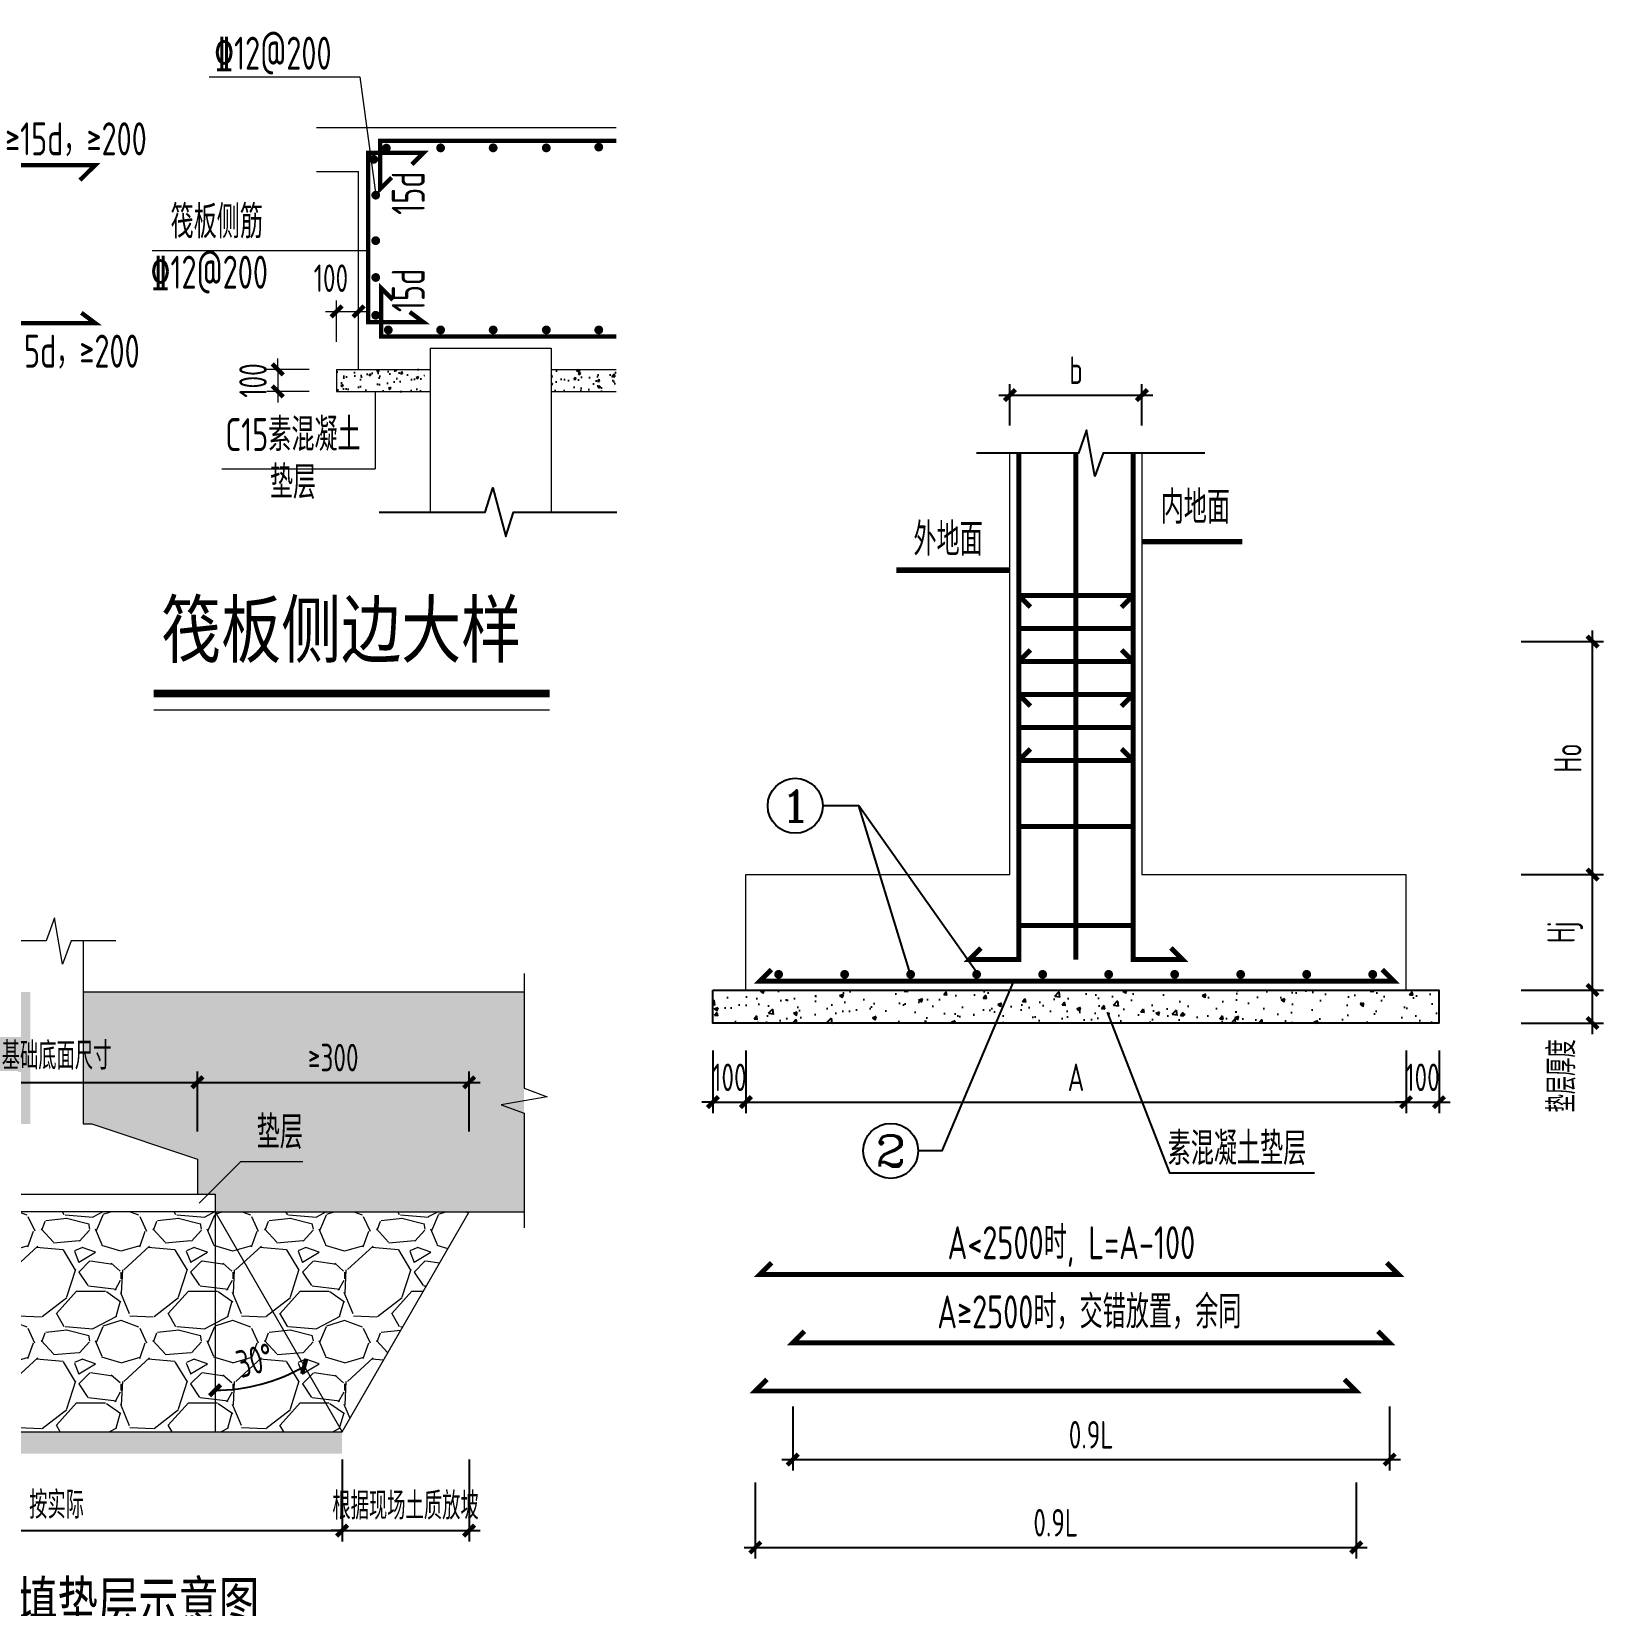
# Model space of a CAD drawing. Extents: x 5874492 to 7194610, y -939842 to -279257.
# Drawn here: x 6156604 to 6170893, y -579336 to -565024 of the extents above; entities that cross this region are included whole.
import ezdxf
from ezdxf.enums import TextEntityAlignment as Align

# ---------------------------------------------------------------- set-up
doc = ezdxf.new("R2010")
doc.units = 0
doc.header["$LTSCALE"] = 1000
for name, color, linetype, lineweight in [('AXIS_TEXT', 7, 'Continuous', 15), ('S-墙柱-REIN', 1, 'Continuous', 20), ('S-墙柱-WALL', 6, 'Continuous', 20), ('S-大样-HATCH', 251, 'Continuous', 20), ('S-大样-REIN', 1, 'Continuous', 20), ('S-板-DIM', 3, 'Continuous', 20), ('S-轴网-轴号', 3, 'Continuous', 20), ('S-通用-TEXT', 7, 'Continuous', 20), ('S-通用-THIN', 7, 'Continuous', 20), ('等值线高度3', 140, 'Continuous', 18)]:
    doc.layers.add(name, color=color, linetype=linetype, lineweight=lineweight)
for name, color, linetype in [('DIM', 3, 'Continuous'), ('THIN', 7, 'Continuous'), ('节点大样填充', 8, 'Continuous')]:
    doc.layers.add(name, color=color, linetype=linetype)
doc.styles.add('COMPLEX', font='COMPLEX')
doc.styles.add('HT', font='', dxfattribs={"width": 0.7})
doc.styles.add('TSSD_Dimension', font='tssdeng.shx', dxfattribs={"width": 0.7, "bigfont": 'tssdchn.shx'})
doc.styles.add('TSSD_Rein', font='tssdeng.shx', dxfattribs={"width": 0.7, "bigfont": 'hztxt.shx'})
doc.styles.add('黑体', font='', dxfattribs={"width": 0.8})
doc.styles.get('HT').set_extended_font_data('SimHei')
doc.styles.get('黑体').set_extended_font_data('SimHei')
doc.dimstyles.new('TSSD_20_100', dxfattribs={"dimtxt": 250, "dimasz": 100, "dimexe": 100, "dimexo": 250, "dimgap": 100, "dimtad": 1, "dimdec": 0, "dimlfac": 0.2, "dimzin": 0, "dimdsep": 46, "dimtxsty": 'TSSD_Dimension', "dimblk": 'ARCHTICK', "dimcen": 0, "dimdle": 100, "dimclrt": 7, "dimadec": 0, "dimazin": 0, "dimtfac": 1, "dimtdec": 0, "dimtix": 1, "dimtmove": 2, "dimatfit": 3, "dimfxl": 0, "dimtolj": 1, "dimtzin": 0, "dimarcsym": 0})

# ---------------------------------------------------------------- blocks, each defined once
blk = doc.blocks.new('_ArchTick')
at = {"color": 0, "linetype": 'ByBlock', "const_width": 0.4}
blk.add_lwpolyline([(-0.5, -0.5), (0.5, 0.5)], dxfattribs=at)
blk = doc.blocks.new('*D2267')
at = {"color": 0, "lineweight": -2, "transparency": 16777216}
for p, q in [((211801, -136731), (211801, -136231)), ((211151, -136331), (211901, -136331)), ((211151, -136631), (211901, -136631))]:
    blk.add_line(p, q, dxfattribs=at)
at = {"layer": 'Defpoints', "color": 0, "transparency": 16777216}
for p in [(210901, -136331), (211801, -136331), (210901, -136631)]:
    blk.add_point(p, dxfattribs=at)
at = {"color": 0, "lineweight": -2, "transparency": 16777216, "xscale": 100, "yscale": 100, "zscale": 100}
for p, rotation in [((211801, -136331), 90), ((211801, -136631), 270)]:
    blk.add_blockref('_ArchTick', p, dxfattribs=dict(at, rotation=rotation))
at = {"color": 7, "transparency": 16777216, "insert": (211522, -137112), "char_height": 250, "attachment_point": 5, "rotation": 90, "style": 'TSSD_Dimension'}
blk.add_mtext('\\A1;垫层厚度', dxfattribs=at)
blk = doc.blocks.new('*D2268')
at = {"color": 0, "lineweight": -2, "transparency": 16777216}
for p, q in [((211801, -136431), (211801, -135181)), ((211151, -135281), (211901, -135281)), ((211151, -136331), (211901, -136331))]:
    blk.add_line(p, q, dxfattribs=at)
at = {"layer": 'Defpoints', "color": 0, "transparency": 16777216}
for p in [(210901, -135281), (211801, -135281), (210901, -136331)]:
    blk.add_point(p, dxfattribs=at)
at = {"color": 0, "lineweight": -2, "transparency": 16777216, "xscale": 100, "yscale": 100, "zscale": 100}
for p, rotation in [((211801, -135281), 90), ((211801, -136331), 270)]:
    blk.add_blockref('_ArchTick', p, dxfattribs=dict(at, rotation=rotation))
at = {"color": 7, "transparency": 16777216, "insert": (211552, -135806), "char_height": 250, "attachment_point": 5, "rotation": 90, "style": 'TSSD_Dimension'}
blk.add_mtext('\\A1;Hj', dxfattribs=at)
blk = doc.blocks.new('*D2269')
at = {"color": 0, "lineweight": -2, "transparency": 16777216}
for p, q in [((211801, -135381), (211801, -133062)), ((211151, -133162), (211901, -133162)), ((211151, -135281), (211901, -135281))]:
    blk.add_line(p, q, dxfattribs=at)
at = {"layer": 'Defpoints', "color": 0, "transparency": 16777216}
for p in [(210901, -133162), (211801, -133162), (210901, -135281)]:
    blk.add_point(p, dxfattribs=at)
at = {"color": 0, "lineweight": -2, "transparency": 16777216, "xscale": 100, "yscale": 100, "zscale": 100}
for p, rotation in [((211801, -133162), 90), ((211801, -135281), 270)]:
    blk.add_blockref('_ArchTick', p, dxfattribs=dict(at, rotation=rotation))
at = {"color": 7, "transparency": 16777216, "insert": (211576, -134222), "char_height": 250, "attachment_point": 5, "rotation": 90, "style": 'TSSD_Dimension'}
blk.add_mtext('\\A1;Ho', dxfattribs=at)
blk = doc.blocks.new('*D2270')
at = {"color": 0, "lineweight": -2, "transparency": 16777216}
for p, q in [((203806, -136881), (203806, -137450)), ((204106, -136881), (204106, -137450)), ((203806, -137350), (203706, -137350)), ((203806, -137350), (204106, -137350)), ((204106, -137350), (204206, -137350))]:
    blk.add_line(p, q, dxfattribs=at)
at = {"layer": 'Defpoints', "color": 0, "transparency": 16777216}
for p in [(203806, -136631), (204106, -136631), (204106, -137350)]:
    blk.add_point(p, dxfattribs=at)
at = {"color": 0, "lineweight": -2, "transparency": 16777216, "xscale": 100, "yscale": 100, "zscale": 100}
blk.add_blockref('_ArchTick', (203806, -137350), dxfattribs=at)
at = {"color": 0, "lineweight": -2, "transparency": 16777216, "xscale": 100, "yscale": 100, "zscale": 100, "rotation": 180}
blk.add_blockref('_ArchTick', (204106, -137350), dxfattribs=at)
at = {"color": 7, "transparency": 16777216, "insert": (203956, -137125), "char_height": 250, "attachment_point": 5, "style": 'TSSD_Dimension'}
blk.add_mtext('\\A1;100', dxfattribs=at)
blk = doc.blocks.new('*D2271')
at = {"color": 0, "lineweight": -2, "transparency": 16777216}
for p, q in [((204106, -136881), (204106, -137450)), ((210106, -136881), (210106, -137450)), ((204006, -137350), (210206, -137350))]:
    blk.add_line(p, q, dxfattribs=at)
at = {"layer": 'Defpoints', "color": 0, "transparency": 16777216}
for p in [(204106, -136631), (210106, -136631), (210106, -137350)]:
    blk.add_point(p, dxfattribs=at)
at = {"color": 0, "lineweight": -2, "transparency": 16777216, "xscale": 100, "yscale": 100, "zscale": 100, "rotation": 180}
blk.add_blockref('_ArchTick', (204106, -137350), dxfattribs=at)
at = {"color": 0, "lineweight": -2, "transparency": 16777216, "xscale": 100, "yscale": 100, "zscale": 100}
blk.add_blockref('_ArchTick', (210106, -137350), dxfattribs=at)
at = {"color": 7, "transparency": 16777216, "insert": (207106, -137125), "char_height": 250, "attachment_point": 5, "style": 'TSSD_Dimension'}
blk.add_mtext('\\A1;A', dxfattribs=at)
blk = doc.blocks.new('*D2272')
at = {"color": 0, "lineweight": -2, "transparency": 16777216}
for p, q in [((210106, -136881), (210106, -137450)), ((210406, -136881), (210406, -137450)), ((210106, -137350), (210006, -137350)), ((210106, -137350), (210406, -137350)), ((210406, -137350), (210506, -137350))]:
    blk.add_line(p, q, dxfattribs=at)
at = {"layer": 'Defpoints', "color": 0, "transparency": 16777216}
for p in [(210106, -136631), (210406, -136631), (210406, -137350)]:
    blk.add_point(p, dxfattribs=at)
at = {"color": 0, "lineweight": -2, "transparency": 16777216, "xscale": 100, "yscale": 100, "zscale": 100}
blk.add_blockref('_ArchTick', (210106, -137350), dxfattribs=at)
at = {"color": 0, "lineweight": -2, "transparency": 16777216, "xscale": 100, "yscale": 100, "zscale": 100, "rotation": 180}
blk.add_blockref('_ArchTick', (210406, -137350), dxfattribs=at)
at = {"color": 7, "transparency": 16777216, "insert": (210256, -137125), "char_height": 250, "attachment_point": 5, "style": 'TSSD_Dimension'}
blk.add_mtext('\\A1;100', dxfattribs=at)
blk = doc.blocks.new('*D2273')
at = {"color": 0, "lineweight": -2, "transparency": 16777216}
for p, q in [((206406, -130921), (207806, -130921)), ((206506, -131199), (206506, -130821)), ((207706, -131199), (207706, -130821))]:
    blk.add_line(p, q, dxfattribs=at)
at = {"layer": 'Defpoints', "color": 0, "transparency": 16777216}
for p in [(207706, -130921), (206506, -131449), (207706, -131449)]:
    blk.add_point(p, dxfattribs=at)
at = {"color": 0, "lineweight": -2, "transparency": 16777216, "xscale": 100, "yscale": 100, "zscale": 100, "rotation": 180}
blk.add_blockref('_ArchTick', (206506, -130921), dxfattribs=at)
at = {"color": 0, "lineweight": -2, "transparency": 16777216, "xscale": 100, "yscale": 100, "zscale": 100}
blk.add_blockref('_ArchTick', (207706, -130921), dxfattribs=at)
at = {"color": 7, "transparency": 16777216, "insert": (207106, -130696), "char_height": 250, "attachment_point": 5, "style": 'TSSD_Dimension'}
blk.add_mtext('\\A1;b', dxfattribs=at)
blk = doc.blocks.new('_AXISO')
blk.add_circle((0, 0), 0.5)
at = {"layer": 'S-轴网-轴号', "style": 'COMPLEX', "width": 1.041667}
blk.add_attdef('A', text='', height=0.56, dxfattribs=at).set_placement((-0.25, -0.28), (0.25, -0.28), align=Align.FIT)
blk = doc.blocks.new('*D2274')
at = {"color": 0, "lineweight": -2, "transparency": 16777216}
for p, q in [((204532, -140117), (204532, -140700)), ((209957, -140117), (209957, -140700)), ((204432, -140600), (210057, -140600))]:
    blk.add_line(p, q, dxfattribs=at)
at = {"layer": 'Defpoints', "color": 0, "transparency": 16777216}
for p in [(204532, -139867), (209957, -139867), (209957, -140600)]:
    blk.add_point(p, dxfattribs=at)
at = {"color": 0, "lineweight": -2, "transparency": 16777216, "xscale": 100, "yscale": 100, "zscale": 100, "rotation": 180}
blk.add_blockref('_ArchTick', (204532, -140600), dxfattribs=at)
at = {"color": 0, "lineweight": -2, "transparency": 16777216, "xscale": 100, "yscale": 100, "zscale": 100}
blk.add_blockref('_ArchTick', (209957, -140600), dxfattribs=at)
at = {"color": 7, "transparency": 16777216, "insert": (207244, -140375), "char_height": 250, "attachment_point": 5, "style": 'TSSD_Dimension'}
blk.add_mtext('\\A1;0.9L', dxfattribs=at)
blk = doc.blocks.new('*D2275')
at = {"color": 0, "lineweight": -2, "transparency": 16777216}
for p, q in [((204191, -140808), (204191, -141500)), ((209653, -140808), (209653, -141500)), ((204091, -141400), (209753, -141400))]:
    blk.add_line(p, q, dxfattribs=at)
at = {"layer": 'Defpoints', "color": 0, "transparency": 16777216}
for p in [(204191, -140558), (209653, -140558), (209653, -141400)]:
    blk.add_point(p, dxfattribs=at)
at = {"color": 0, "lineweight": -2, "transparency": 16777216, "xscale": 100, "yscale": 100, "zscale": 100, "rotation": 180}
blk.add_blockref('_ArchTick', (204191, -141400), dxfattribs=at)
at = {"color": 0, "lineweight": -2, "transparency": 16777216, "xscale": 100, "yscale": 100, "zscale": 100}
blk.add_blockref('_ArchTick', (209653, -141400), dxfattribs=at)
at = {"color": 7, "transparency": 16777216, "insert": (206922, -141175), "char_height": 250, "attachment_point": 5, "style": 'TSSD_Dimension'}
blk.add_mtext('\\A1;0.9L', dxfattribs=at)
blk = doc.blocks.new('*D496')
at = {"layer": 'Defpoints', "color": 0, "transparency": 16777216}
for p in [(6158272, -575757), (6158272, -575757), (6158554, -577355), (6158272, -577757), (6159427, -577757)]:
    blk.add_point(p, dxfattribs=at)
at = {"layer": 'S-板-DIM', "color": 0, "lineweight": -2, "transparency": 16777216}
blk.add_arc((6158272, -575757), 1622, 270, 300, dxfattribs=at)
at = {"layer": 'S-板-DIM', "color": 0, "lineweight": -2, "transparency": 16777216, "xscale": 100, "yscale": 100, "zscale": 100}
for p, rotation in [((6159083, -577162), 29.99999999999829), ((6158272, -577379), 179.9999999999884)]:
    blk.add_blockref('_ArchTick', p, dxfattribs=dict(at, rotation=rotation))
at = {"layer": 'S-板-DIM', "color": 7, "transparency": 16777216, "insert": (6158634, -577107), "char_height": 250, "attachment_point": 5, "rotation": 15, "style": 'TSSD_Dimension'}
blk.add_mtext('\\A1;30°', dxfattribs=at)
blk = doc.blocks.new('*D497')
at = {"layer": 'Defpoints', "color": 0, "transparency": 16777216}
for p in [(6159427, -577757), (6160582, -577757), (6160582, -578655)]:
    blk.add_point(p, dxfattribs=at)
at = {"layer": 'S-板-DIM', "color": 0, "lineweight": -2, "transparency": 16777216}
for p, q in [((6159427, -578007), (6159427, -578755)), ((6160582, -578007), (6160582, -578755)), ((6159427, -578655), (6159327, -578655)), ((6159427, -578655), (6160582, -578655)), ((6160582, -578655), (6160682, -578655))]:
    blk.add_line(p, q, dxfattribs=at)
at = {"layer": 'S-板-DIM', "color": 0, "lineweight": -2, "transparency": 16777216, "xscale": 100, "yscale": 100, "zscale": 100}
blk.add_blockref('_ArchTick', (6159427, -578655), dxfattribs=at)
at = {"layer": 'S-板-DIM', "color": 0, "lineweight": -2, "transparency": 16777216, "xscale": 100, "yscale": 100, "zscale": 100, "rotation": 180}
blk.add_blockref('_ArchTick', (6160582, -578655), dxfattribs=at)
at = {"layer": 'S-板-DIM', "color": 7, "transparency": 16777216, "insert": (6160004, -578430), "char_height": 250, "attachment_point": 5, "style": 'TSSD_Dimension'}
blk.add_mtext('\\A1;根据现场土质放坡', dxfattribs=at)
blk = doc.blocks.new('*D498')
at = {"layer": 'Defpoints', "color": 0, "transparency": 16777216}
for p in [(6160582, -574579), (6158112, -575277), (6160582, -575277)]:
    blk.add_point(p, dxfattribs=at)
at = {"layer": 'S-板-DIM', "color": 0, "lineweight": -2, "transparency": 16777216}
for p, q in [((6158112, -575027), (6158112, -574479)), ((6160582, -575027), (6160582, -574479)), ((6158012, -574579), (6160682, -574579))]:
    blk.add_line(p, q, dxfattribs=at)
at = {"layer": 'S-板-DIM', "color": 0, "lineweight": -2, "transparency": 16777216, "xscale": 100, "yscale": 100, "zscale": 100, "rotation": 180}
blk.add_blockref('_ArchTick', (6158112, -574579), dxfattribs=at)
at = {"layer": 'S-板-DIM', "color": 0, "lineweight": -2, "transparency": 16777216, "xscale": 100, "yscale": 100, "zscale": 100}
blk.add_blockref('_ArchTick', (6160582, -574579), dxfattribs=at)
at = {"layer": 'S-板-DIM', "color": 7, "transparency": 16777216, "insert": (6159347, -574354), "char_height": 250, "attachment_point": 5, "style": 'TSSD_Dimension'}
blk.add_mtext('\\A1;≥300', dxfattribs=at)
blk = doc.blocks.new('*D859')
at = {"layer": 'Defpoints', "color": 0, "transparency": 16777216}
for p in [(6201607, -579075), (6201407, -579602), (6201607, -579602)]:
    blk.add_point(p, dxfattribs=at)
at = {"layer": 'DIM', "color": 0, "lineweight": -2, "transparency": 16777216}
for p, q in [((6201407, -579352), (6201407, -578975)), ((6201607, -579352), (6201607, -578975)), ((6201307, -579075), (6201707, -579075))]:
    blk.add_line(p, q, dxfattribs=at)
at = {"layer": 'DIM', "color": 0, "lineweight": -2, "transparency": 16777216, "xscale": 100, "yscale": 100, "zscale": 100, "rotation": 180}
blk.add_blockref('_ArchTick', (6201407, -579075), dxfattribs=at)
at = {"layer": 'DIM', "color": 0, "lineweight": -2, "transparency": 16777216, "xscale": 100, "yscale": 100, "zscale": 100}
blk.add_blockref('_ArchTick', (6201607, -579075), dxfattribs=at)
at = {"layer": 'DIM', "color": 7, "transparency": 16777216, "insert": (6201356, -578772), "char_height": 250, "attachment_point": 5, "style": 'TSSD_Dimension'}
blk.add_mtext('\\A1;100', dxfattribs=at)
blk = doc.blocks.new('*D860')
at = {"layer": 'Defpoints', "color": 0, "transparency": 16777216}
for p in [(6201407, -579602), (6200873, -579802), (6201407, -579802)]:
    blk.add_point(p, dxfattribs=at)
at = {"layer": 'DIM', "color": 0, "lineweight": -2, "transparency": 16777216}
for p, q in [((6201157, -579602), (6200773, -579602)), ((6200873, -579602), (6200873, -579502)), ((6200873, -579602), (6200873, -579802)), ((6201157, -579802), (6200773, -579802)), ((6200873, -579802), (6200873, -579902))]:
    blk.add_line(p, q, dxfattribs=at)
at = {"layer": 'DIM', "color": 0, "lineweight": -2, "transparency": 16777216, "xscale": 100, "yscale": 100, "zscale": 100}
for p, rotation in [((6200873, -579602), 270), ((6200873, -579802), 90)]:
    blk.add_blockref('_ArchTick', p, dxfattribs=dict(at, rotation=rotation))
at = {"layer": 'DIM', "color": 7, "transparency": 16777216, "insert": (6200648, -579702), "char_height": 250, "attachment_point": 5, "rotation": 90, "style": 'TSSD_Dimension'}
blk.add_mtext('\\A1;100', dxfattribs=at)
blk = doc.blocks.new('*D2233')
at = {"layer": 'Defpoints', "color": 0, "transparency": 16777216}
for p in [(6154238, -577757), (6159427, -577757), (6159427, -578655)]:
    blk.add_point(p, dxfattribs=at)
at = {"layer": 'S-板-DIM', "color": 0, "lineweight": -2, "transparency": 16777216}
for p, q in [((6154238, -578007), (6154238, -578755)), ((6159427, -578007), (6159427, -578755)), ((6154138, -578655), (6159527, -578655))]:
    blk.add_line(p, q, dxfattribs=at)
at = {"layer": 'S-板-DIM', "color": 0, "lineweight": -2, "transparency": 16777216, "xscale": 100, "yscale": 100, "zscale": 100, "rotation": 180}
blk.add_blockref('_ArchTick', (6154238, -578655), dxfattribs=at)
at = {"layer": 'S-板-DIM', "color": 0, "lineweight": -2, "transparency": 16777216, "xscale": 100, "yscale": 100, "zscale": 100}
blk.add_blockref('_ArchTick', (6159427, -578655), dxfattribs=at)
at = {"layer": 'S-板-DIM', "color": 7, "transparency": 16777216, "insert": (6156832, -578422), "char_height": 250, "attachment_point": 5, "style": 'TSSD_Dimension'}
blk.add_mtext('\\A1;按实际', dxfattribs=at)
blk = doc.blocks.new('*D2235')
at = {"layer": 'Defpoints', "color": 0, "transparency": 16777216}
for p in [(6158112, -574579), (6155552, -575277), (6158112, -575277)]:
    blk.add_point(p, dxfattribs=at)
at = {"layer": 'S-板-DIM', "color": 0, "lineweight": -2, "transparency": 16777216}
for p, q in [((6155552, -575027), (6155552, -574479)), ((6158112, -575027), (6158112, -574479)), ((6155452, -574579), (6158212, -574579))]:
    blk.add_line(p, q, dxfattribs=at)
at = {"layer": 'S-板-DIM', "color": 0, "lineweight": -2, "transparency": 16777216, "xscale": 100, "yscale": 100, "zscale": 100, "rotation": 180}
blk.add_blockref('_ArchTick', (6155552, -574579), dxfattribs=at)
at = {"layer": 'S-板-DIM', "color": 0, "lineweight": -2, "transparency": 16777216, "xscale": 100, "yscale": 100, "zscale": 100}
blk.add_blockref('_ArchTick', (6158112, -574579), dxfattribs=at)
at = {"layer": 'S-板-DIM', "color": 7, "transparency": 16777216, "insert": (6156832, -574338), "char_height": 250, "attachment_point": 5, "style": 'TSSD_Dimension'}
blk.add_mtext('\\A1;基础底面尺寸', dxfattribs=at)
blk = doc.blocks.new('sdgfjhgfjhgfj')
h = blk.add_hatch()
h.set_pattern_fill('AR-CONC', color=256, scale=50, style=0)
h.set_pattern_definition([(50, (-182861.7, -64308.3), (358.6301, -31.37607), [37.5, -412.5]), (355, (-182861.7, -64308.3), (-69.37567, 376.09607), [30, -330]), (100.4514, (-182831.82, -64310.9), (289.2547, 344.71977), [31.8701, -350.57106]), (46.1842, (-182861.7, -64208.3), (533.6205, -82.7595), [56.25, -618.75]), (96.6356, (-182817.24, -64215.2), (467.33135, 487.05894), [47.80514, -525.8565]), (351.1842, (-182861.7, -64208.3), (467.331, 487.0593), [45, -495]), (21, (-182811.7, -64233.3), (298.45353, -201.30945), [37.5, -412.5]), (326, (-182811.7, -64233.3), (121.65767, 362.57502), [30, -330]), (71.4514, (-182786.83, -64250.08), (420.1113, 161.26525), [31.8701, -350.57106]), (37.5, (-182861.7, -64308.3), (6.079928, 166.446927), [0, -326, 0, -335, 0, -331.25]), (7.5, (-182861.7, -64308.3), (131.53477, 197.205856), [0, -191, 0, -318.5, 0, -126.25]), (327.5, (-182973.2, -64308.3), (266.91122, -11.277436), [0, -125, 0, -390, 0, -517.5]), (317.5, (-183023.2, -64308.3), (291.59308, 50.05249), [0, -162.5, 0, -259, 0, -367.5])])
h.paths.add_polyline_path([(203805.6, -136331.2), (203805.6, -136631.2), (206378.2, -136631.2), (206504.8, -136331.2)])
h.paths.add_polyline_path([(206504.8, -136331.2), (206378.2, -136631.2), (210405.6, -136631.2), (210405.6, -136331.2)])
blk.add_line((206203.1, -136168.7), (205132.2, -134656))
for points in [[(208278, -131449.2), (207352.4, -131449.2), (207275.9, -131659.2), (207201.9, -131239.2), (207127.4, -131449.2), (206201.7, -131449.2)], [(205603.1, -136188.7), (205132.2, -134656), (204804.2, -134656)], [(206538.6, -136251.2), (205887.9, -137793.6), (205672, -137793.6)], [(203805.6, -136331.2), (210405.6, -136331.2), (210405.6, -136631.2), (203805.6, -136631.2), (203805.6, -136331.2)], [(207388.6, -136532.5), (207957.3, -137992.7), (209275, -137992.7)]]:
    blk.add_lwpolyline(points)
at = {"const_width": 50}
for points in [[(207705.6, -132254.6), (208617.7, -132254.6)], [(206505.6, -132514), (205473.4, -132514)]]:
    blk.add_lwpolyline(points, dxfattribs=at)
at = {"layer": 'S-墙柱-WALL'}
for points in [[(204105.6, -136331.2), (204105.6, -135281.2), (206355.6, -135281.2), (206505.6, -135281.2), (206505.6, -131449.2)], [(207705.6, -131449.2), (207705.6, -135281.2), (207705.6, -135281.2), (210105.6, -135281.2), (210105.6, -136331.2)]]:
    blk.add_lwpolyline(points, dxfattribs=at)
at = {"layer": 'S-大样-REIN'}
for points in [[(206585.6, -131449.2, 45, 45, 0), (206585.6, -136054.7, 45, 45, 0), (206135.6, -136054.7, 45, 45, 0), (206241.7, -135948.6, 0, 0, 0)], [(207625.6, -131449.2, 45, 45, 0), (207625.6, -136054.7, 45, 45, 0), (208075.6, -136054.7, 45, 45, 0), (207969.5, -135948.6, 0, 0, 0)], [(204338.8, -138811, 45, 45, 0), (204232.7, -138917, 45, 45, 0), (210036.8, -138917, 45, 45, 0), (209930.8, -138811, 0, 0, 0)], [(204638.2, -139433.3, 45, 45, 0), (204532.2, -139539.3, 45, 45, 0), (209956.8, -139539.3, 45, 45, 0), (209850.7, -139433.3, 0, 0, 0)], [(209546.5, -139871, 45, 45, 0), (209652.6, -139977.1, 45, 45, 0), (204190.8, -139977.1, 45, 45, 0), (204296.9, -139871, 0, 0, 0)]]:
    blk.add_lwpolyline(points, format="xyseb", dxfattribs=at)
at = {"layer": 'S-大样-REIN', "const_width": 45}
for points in [[(207105.6, -136054.7), (207105.6, -131449.2)], [(206585.6, -132840.9), (206585.6, -132744.2), (206691.7, -132850.3)], [(206585.6, -132744.2), (207625.6, -132744.2)], [(207625.6, -132840.9), (207625.6, -132744.2), (207519.5, -132850.3)], [(206585.6, -133044.2), (207625.6, -133044.2)], [(206585.6, -133247.6), (206585.6, -133344.2), (206691.7, -133238.2)], [(207625.6, -133247.6), (207625.6, -133344.2), (207519.5, -133238.2)], [(206585.6, -133344.2), (207625.6, -133344.2)], [(206585.6, -133740.9), (206585.6, -133644.2), (206691.7, -133750.3)], [(206585.6, -133644.2), (207625.6, -133644.2)], [(207625.6, -133740.9), (207625.6, -133644.2), (207519.5, -133750.3)], [(206585.6, -133944.2), (207625.6, -133944.2)], [(206585.6, -134147.6), (206585.6, -134244.2), (206691.7, -134138.2)], [(206585.6, -134244.2), (207625.6, -134244.2)], [(207625.6, -134147.6), (207625.6, -134244.2), (207519.5, -134138.2)], [(206585.6, -134844.2), (207625.6, -134844.2)], [(206585.6, -135744.2), (207625.6, -135744.2)], [(204338.8, -136145.2), (204232.7, -136251.2), (209994.4, -136251.2), (209888.3, -136145.2)]]:
    blk.add_lwpolyline(points, dxfattribs=at)
at = {"layer": 'S-大样-REIN', "const_width": 40}
for points in [[(204383.1, -136188.7, 1), (204423.1, -136188.7, 1)], [(204983.1, -136188.7, 1), (205023.1, -136188.7, 1)], [(205583.1, -136188.7, 1), (205623.1, -136188.7, 1)], [(206183.1, -136188.7, 1), (206223.1, -136188.7, 1)], [(206783.1, -136188.7, 1), (206823.1, -136188.7, 1)], [(207383.1, -136188.7, 1), (207423.1, -136188.7, 1)], [(207983.1, -136188.7, 1), (208023.1, -136188.7, 1)], [(208583.1, -136188.7, 1), (208623.1, -136188.7, 1)], [(209183.1, -136188.7, 1), (209223.1, -136188.7, 1)], [(209783.1, -136188.7, 1), (209823.1, -136188.7, 1)]]:
    blk.add_lwpolyline(points, format="xyb", close=True, dxfattribs=at)
ref = blk.add_blockref('_AXISO', (204554.2, -134656), dxfattribs=dict(xscale=500, yscale=500, zscale=500))
ref.add_attrib('A', '1', dxfattribs={"layer": 'AXIS_TEXT', "height": 281.2, "style": 'COMPLEX', "width": 2.346547}).set_placement((204412.7, -134797.4), (204695.6, -134797.4), align=Align.FIT)
ref = blk.add_blockref('_AXISO', (205422, -137793.6), dxfattribs=dict(xscale=500, yscale=500, zscale=500))
ref.add_attrib('A', '2', dxfattribs={"layer": 'AXIS_TEXT', "height": 281.2, "style": 'COMPLEX', "width": 1.508494}).set_placement((205280.6, -137935), (205563.5, -137935), align=Align.FIT)
at = {"style": 'TSSD_Rein', "width": 0.7}
for s, p in [('内地面', (208506, -132091.3)), ('素混凝土垫层', (209199.1, -137922.7))]:
    blk.add_text(s, height=300, dxfattribs=at).set_placement(p, align=Align.RIGHT)
for s, p in [('外地面', (205628.9, -132383)), ('A<2500时, L=A-100', (205938.5, -138778.4)), ('A≥2500时，交错放置，余同', (205845.3, -139407.4))]:
    blk.add_text(s, height=300, dxfattribs=at).set_placement(p)
for base, p1, p2, text, picture, middle in [((207705.6, -130921.5), (206505.6, -131449.2), (207705.6, -131449.2), 'b', '*D2273', (207105.6, -130696.5)), ((210105.6, -137349.5), (204105.6, -136631.2), (210105.6, -136631.2), 'A', '*D2271', (207105.6, -137124.5)), ((209956.8, -140599.6), (204532.2, -139866.8), (209956.8, -139866.8), '0.9L', '*D2274', (207244.5, -140374.6)), ((209652.6, -141399.6), (204190.8, -140558), (209652.6, -140558), '0.9L', '*D2275', (206921.7, -141174.6))]:
    dim = blk.add_linear_dim(base=base, p1=p1, p2=p2, text=text, dimstyle='TSSD_20_100', override={"dimlfac": 0.333333})
    dim.commit()
    dim.dimension.update_dxf_attribs({"geometry": picture, "text_midpoint": middle})
for base, p1, p2, text, picture, middle in [((211800.9, -133161.9), (210900.9, -135281.2), (210900.9, -133161.9), 'Ho', '*D2269', (211575.9, -134221.6)), ((211800.9, -135281.2), (210900.9, -136331.2), (210900.9, -135281.2), 'Hj', '*D2268', (211551.9, -135806.2))]:
    dim = blk.add_linear_dim(base=base, p1=p1, p2=p2, angle=90, text=text, dimstyle='TSSD_20_100', override={"dimlfac": 0.333333})
    dim.commit()
    dim.dimension.update_dxf_attribs({"geometry": picture, "text_midpoint": middle})
dim = blk.add_linear_dim(base=(211800.9, -136331.2), p1=(210900.9, -136631.2), p2=(210900.9, -136331.2), angle=90, text='垫层厚度', dimstyle='TSSD_20_100', override={"dimlfac": 0.333333})
dim.commit()
dim.dimension.update_dxf_attribs({"geometry": '*D2267', "text_midpoint": (211522.2, -137111.6), "dimtype": 128})
for base, p1, p2, picture, middle in [((204105.6, -137349.5), (203805.6, -136631.2), (204105.6, -136631.2), '*D2270', (203955.6, -137124.5)), ((210405.6, -137349.5), (210105.6, -136631.2), (210405.6, -136631.2), '*D2272', (210255.6, -137124.5))]:
    dim = blk.add_linear_dim(base=base, p1=p1, p2=p2, dimstyle='TSSD_20_100', override={"dimlfac": 0.333333})
    dim.commit()
    dim.dimension.update_dxf_attribs({"geometry": picture, "text_midpoint": middle})
blk = doc.blocks.new('safdhgfjhgkhgk')
at = {"layer": '节点大样填充'}
h = blk.add_hatch(dxfattribs=at)
h.set_pattern_fill('CONCRETE', color=256, scale=30, style=0)
h.set_pattern_definition([(50, (6296807.28, -485970.62), (215.17805, -18.82564), [22.5, -247.5]), (355, (6296807.28, -485970.62), (-41.6254, 225.65764), [18, -198]), (100.4514, (6296825.21, -485972.18), (173.5528, 206.83186), [19.12206, -210.34263]), (46.1842, (6296807.28, -485910.62), (320.1723, -49.6557), [33.75, -371.25]), (96.6356, (6296833.96, -485914.75), (280.3988, 292.23536), [28.6831, -315.5139]), (351.1842, (6296807.28, -485910.6), (280.3986, 292.2356), [27, -297]), (21, (6296837.28, -485925.62), (179.07212, -120.78567), [22.5, -247.5]), (326, (6296837.28, -485925.62), (72.9946, 217.545), [18, -198]), (71.4514, (6296852.2, -485935.68), (252.0668, 96.75915), [19.12206, -210.34263]), (37.5, (6296807.28, -485970.615), (3.647957, 99.868156), [0, -195.6, 0, -201, 0, -198.75]), (7.5, (6296807.28, -485970.62), (78.92086, 118.32351), [0, -114.6, 0, -191.1, 0, -75.75]), (327.5, (6296740.38, -485970.615), (160.14673, -6.76646), [0, -75, 0, -234, 0, -310.5]), (317.5, (6296710.38, -485970.62), (174.95585, 30.0315), [0, -97.5, 0, -155.4, 0, -220.5])])
h.paths.add_polyline_path([(6202207, -579602.5), (6201407, -579602.5), (6201407, -579802.5), (6202207, -579802.5)])
h = blk.add_hatch(dxfattribs=at)
h.set_pattern_fill('CONCRETE', color=256, scale=30, style=0)
h.set_pattern_definition([(50, (6253639.3, -486770.62), (215.17805, -18.82564), [22.5, -247.5]), (355, (6253639.3, -486770.62), (-41.6254, 225.65764), [18, -198]), (100.4514, (6253657.23, -486772.18), (173.5528, 206.83186), [19.12206, -210.34263]), (46.1842, (6253639.3, -486710.62), (320.1723, -49.6557), [33.75, -371.25]), (96.6356, (6253665.98, -486714.75), (280.3988, 292.2354), [28.6831, -315.5139]), (351.1842, (6253639.3, -486710.6), (280.3986, 292.2356), [27, -297]), (21, (6253669.3, -486725.62), (179.07212, -120.78567), [22.5, -247.5]), (326, (6253669.3, -486725.62), (72.9946, 217.545), [18, -198]), (71.4514, (6253684.22, -486735.68), (252.0668, 96.75915), [19.12206, -210.34263]), (37.5, (6253639.295, -486770.615), (3.647957, 99.868156), [0, -195.6, 0, -201, 0, -198.75]), (7.5, (6253639.3, -486770.62), (78.92086, 118.32351), [0, -114.6, 0, -191.1, 0, -75.75]), (327.5, (6253572.395, -486770.615), (160.14673, -6.76646), [0, -75, 0, -234, 0, -310.5]), (317.5, (6253542.4, -486770.62), (174.95585, 30.0315), [0, -97.5, 0, -155.4, 0, -220.5])])
h.paths.add_polyline_path([(6203949.1, -579802.5), (6203949.1, -579602.5), (6203357, -579602.5), (6203357, -579802.5)])
at = {"layer": 'S-墙柱-REIN', "const_width": 40}
for points in [[(6202072.1, -579079.2), (6202197.9, -579173.1), (6201695.1, -579173.1), (6201695.1, -577632.5), (6202197.9, -577632.5), (6202091.9, -577738.6)], [(6203949.1, -577524.1), (6201802.4, -577524.1), (6201802.4, -577961.9), (6201908.4, -577855.8)], [(6199075, -577880.1), (6199213.2, -577743.6), (6198355.2, -577743.6), (6198355.2, -579180.6), (6199213.2, -579180.6), (6199087.4, -579086.7)], [(6203949.1, -579301.5), (6201813, -579301.5), (6201813, -578863.6), (6201919.1, -578969.7)]]:
    blk.add_lwpolyline(points, dxfattribs=at)
for points in [[(6201839.7, -577589.6, 1), (6201879.7, -577589.6, 1)], [(6202332.7, -577587.1, 1), (6202372.7, -577587.1, 1)], [(6202810.6, -577587.1, 1), (6202850.6, -577587.1, 1)], [(6203293.6, -577587.1, 1), (6203333.6, -577587.1, 1)], [(6203770.4, -577580.2, 1), (6203810.4, -577580.2, 1)], [(6201725, -577691.3, 1), (6201765, -577691.3, 1)], [(6201743.1, -578017.1, 1), (6201783.1, -578017.1, 1)], [(6201743.1, -578430.9, 1), (6201783.1, -578430.9, 1)], [(6201743.1, -578765.5, 1), (6201783.1, -578765.5, 1)], [(6201743.1, -579109.2, 1), (6201783.1, -579109.2, 1)], [(6201857.2, -579242.5, 1), (6201897.2, -579242.5, 1)], [(6202332.7, -579242.5, 1), (6202372.7, -579242.5, 1)], [(6202810.6, -579242.5, 1), (6202850.6, -579242.5, 1)], [(6203293.6, -579242.5, 1), (6203333.6, -579242.5, 1)], [(6203770.4, -579242.5, 1), (6203810.4, -579242.5, 1)]]:
    blk.add_lwpolyline(points, format="xyb", close=True, dxfattribs=at)
at = {"layer": 'S-墙柱-WALL'}
for p, q in [((6201224, -577402.5), (6203949.1, -577402.5)), ((6201224, -577802.5), (6201607, -577802.5)), ((6201607, -579602.5), (6201607, -577802.5)), ((6202257, -579409.7), (6202257, -580899.6)), ((6202257, -579409.7), (6203357, -579409.7)), ((6203357, -579409.7), (6203357, -580899.6)), ((6201407, -579602.5), (6202257, -579602.5)), ((6201407, -579602.5), (6201407, -579802.5)), ((6203357, -579602.5), (6203949.1, -579602.5)), ((6201407, -579802.5), (6202257, -579802.5)), ((6203357, -579802.5), (6203949.1, -579802.5))]:
    blk.add_line(p, q, dxfattribs=at)
at = {"layer": 'S-通用-TEXT'}
for p, q in [((6200247.7, -576942.4), (6201618.9, -576942.4)), ((6201618.9, -576942.4), (6201763.1, -578017.1)), ((6199729.7, -578520.4), (6201695.1, -578520.4)), ((6201756.8, -579802.5), (6201756.8, -580506.1)), ((6200362.8, -580506.1), (6201756.8, -580506.1))]:
    blk.add_line(p, q, dxfattribs=at)
at = {"layer": 'S-通用-TEXT', "const_width": 70}
blk.add_lwpolyline([(6199745.8, -582547.6), (6203343.9, -582547.6)], dxfattribs=at)
at = {"layer": 'S-通用-TEXT'}
blk.add_lwpolyline([(6199745.8, -582697.6), (6203343.9, -582697.6)], dxfattribs=at)
at = {"layer": 'THIN'}
blk.add_lwpolyline([(6201794.6, -580899.6), (6202756.3, -580899.6), (6202826.3, -580679.6), (6202946.3, -581119.6), (6203016.3, -580899.6), (6203953.7, -580899.6)], dxfattribs=at)
at = {"layer": 'S-通用-TEXT'}
for s, height, style, width, p in [('\x8412@200', 300, 'TSSD_Rein', 0.7, (6200295.3, -576876.3)), ('≥15d，≥200', 300, 'TSSD_Rein', 0.7, (6198394.3, -577654.9, 752.2)), ('筏板侧筋', 300, 'TSSD_Rein', 0.7, (6199898.3, -578409.5)), ('\x8412@200', 300, 'TSSD_Rein', 0.7, (6199717.3, -578867.6)), ('≥15d，≥200', 300, 'TSSD_Rein', 0.7, (6198329.6, -579585.5, 752.2)), ('筏板侧边大样', 500, '黑体', 0.8, (6199811.9, -582215.3))]:
    blk.add_text(s, height=height, dxfattribs=dict(at, style=style, width=width)).set_placement(p)
at = {"layer": 'S-通用-TEXT', "style": 'TSSD_Rein', "width": 0.7}
for p in [(6202209, -578195.9, 752.2), (6202209, -579080.3, 752.2)]:
    blk.add_text('15d', height=300, rotation=90, dxfattribs=at).set_placement(p)
for s, p in [('C15素混凝土', (6201011.1, -580433.8)), ('垫层', (6201011.1, -580867.7))]:
    blk.add_text(s, height=300, dxfattribs=at).set_placement(p, align=Align.BOTTOM_CENTER)
at = {"layer": 'DIM'}
dim = blk.add_linear_dim(base=(6201607, -579075.4), p1=(6201407, -579602.5), p2=(6201607, -579602.5), text='100', dimstyle='TSSD_20_100', dxfattribs=at)
dim.commit()
dim.dimension.update_dxf_attribs({"geometry": '*D859', "text_midpoint": (6201356.4, -578772.4), "dimtype": 128})
dim = blk.add_linear_dim(base=(6200873.4, -579802.5), p1=(6201407, -579602.5), p2=(6201407, -579802.5), angle=90, text='100', dimstyle='TSSD_20_100', dxfattribs=at)
dim.commit()
dim.dimension.update_dxf_attribs({"geometry": '*D860', "text_midpoint": (6200648.4, -579702.5)})

msp = doc.modelspace()

# ---------------------------------------------------------------- hatches: boundary and pattern name
at = {"layer": 'S-大样-HATCH'}
h = msp.add_hatch(dxfattribs=at)
h.set_pattern_fill('AR-CONC', color=256, scale=50, style=0)
h.set_pattern_definition([(50, (5715682.98, -478546.63), (358.6301, -31.37607), [37.5, -412.5]), (355, (5715683, -478546.63), (-69.37567, 376.09607), [30, -330]), (100.4514, (5715712.87, -478549.24), (289.2547, 344.71977), [31.8701, -350.57106]), (46.1842, (5715683, -478446.63), (533.62052, -82.7595), [56.25, -618.75]), (96.6356, (5715727.45, -478453.5), (467.33135, 487.05894), [47.80514, -525.8565]), (351.1842, (5715683, -478446.6), (467.331, 487.0593), [45, -495]), (21, (5715732.98, -478471.63), (298.45353, -201.30945), [37.5, -412.5]), (326, (5715733, -478471.63), (121.65767, 362.57502), [30, -330]), (71.4514, (5715757.85, -478488.4), (420.11131, 161.26525), [31.8701, -350.57106]), (37.5, (5715682.98, -478546.63), (6.079928, 166.446927), [0, -326, 0, -335, 0, -331.25]), (7.5, (5715682.98, -478546.63), (131.53477, 197.205856), [0, -191, 0, -318.5, 0, -126.25]), (327.5, (5715571.48, -478546.63), (266.91122, -11.277436), [0, -125, 0, -390, 0, -517.5]), (317.5, (5715521.48, -478546.63), (291.59308, 50.05249), [0, -162.5, 0, -259, 0, -367.5])])
h.paths.add_polyline_path([(6157072.3, -573756.7), (6157072.3, -574956.7), (6157152.3, -574956.7), (6158112.3, -575276.7), (6158112.3, -575596.7), (6158272.3, -575596.7), (6158272.3, -575756.7), (6161081.7, -575756.7), (6161081.7, -573756.7)])
h.paths.add_polyline_path([(6152582.9, -573756.7), (6152582.9, -575756.7), (6155392.3, -575756.7), (6155392.3, -575596.7), (6155552.3, -575596.7), (6155552.3, -575276.7), (6156512.3, -574956.7), (6156592.3, -574956.7), (6156592.3, -573756.7)])
h = msp.add_hatch(dxfattribs=at)
h.set_pattern_fill('GRAVEL', color=256, scale=40, style=0)
h.set_pattern_definition([(228.0128, (6081944.995, -593197.61), (-8128.006906, -9144.011236), [136.688, -13532.2]), (184.9697, (6081853.555, -593299.21), (12192.019722, 1015.99283), [234.562, -23221.6]), (132.5104, (6081619.875, -593319.53), (10159.992607, -11176.010917), [165.393, -16373.88]), (267.2737, (6081223.635, -593573.53), (1015.995588, 20319.99346), [213.602, -21146.56]), (292.8337, (6081213.475, -593786.89), (-5080.014422, 12192.006932), [209.454, -20735.92]), (357.2737, (6081294.755, -593979.93), (-20319.99346, 1015.995588), [213.602, -21146.56]), (37.6942, (6081508.115, -593990.09), (-13208.008344, -10159.990943), [282.478, -27965.24]), (72.2553, (6081731.635, -593817.37), (7112.014226, 22352.006482), [266.688, -26402.12]), (121.4296, (6081812.915, -593563.37), (-8128.002094, 13207.984464), [214.325, -21218.2]), (175.2364, (6081701.155, -593380.49), (11175.99122, -1015.990465), [244.685, -11989.56]), (222.3974, (6081457.315, -593360.172), (-12192.000367, -11175.98546), [316.431, -31326.72]), (138.8141, (6082229.47, -593583.69), (-7111.99547, 6095.99062), [108.002, -10692.24]), (171.4692, (6082148.195, -593512.57), (13207.979838, -2032.00512), [205.473, -20341.84]), (225, (6081945, -593482.1), (-2e-13, -1015.999), [143.684, -1293.156]), (203.1986, (6081873.87, -593360.17), (5080.01713, 2032.0089), [77.376, -7660.24]), (291.8014, (6081802.75, -593390.65), (-1016.0007, 3048.00196), [109.426, -5361.92]), (30.9638, (6081843.4, -593492.25), (3047.9968, 2032.0016), [177.728, -5746.52]), (161.5651, (6081995.8, -593400.8), (2032.0009, -1015.9985), [128.515, -3084.36]), (16.3895, (6081213.475, -593390.65), (10160.005606, 3047.99366), [180.035, -17823.52]), (70.3462, (6081386.195, -593339.85), (-4063.988675, -11175.984195), [151.04, -14952.88]), (293.1986, (6081995.8, -593197.61), (-2032.0089, 5080.01713), [154.752, -7582.88]), (343.6105, (6082056.755, -593339.85), (-10160.005606, 3047.99366), [180.035, -17823.52]), (339.444, (6081213.47, -594020.57), (-5080.0063, 2031.99753), [173.614, -8507.08]), (294.7751, (6081376.035, -594081.53), (-5079.98816, 11175.99481), [145.469, -14401.44]), (66.8014, (6082005.95, -594213.61), (2032.0089, 5080.01713), [154.752, -7582.88]), (17.354, (6082066.915, -594071.37), (-13208.000713, -4063.99387), [170.313, -16860.96]), (69.444, (6081508.11, -594213.61), (-2031.99753, -5080.0063), [86.807, -8593.92]), (101.3099, (6081945, -594213.61), (-1015.995, 4063.987), [51.806, -5128.8]), (165.9638, (6081934.83, -594162.8), (3048.00214, -1015.99824), [209.454, -3979.62]), (186.009, (6081731.635, -594112.01), (10159.985018, 1015.997627), [194.107, -19216.56]), (303.6901, (6081843.4, -593583.7), (-1016.0003, 2031.998), [146.53, -3516.712]), (353.1572, (6081924.675, -593705.61), (17272.007143, -2032.0091), [255.823, -25326.4]), (60.9454, (6082178.67, -593736.09), (-4063.99055, -7111.98304), [104.603, -10355.76]), (90, (6082229.5, -593644.7), (-1016, 1016), [60.96, -955.04]), (120.2564, (6081711.315, -594081.53), (4063.99139, -7111.99641), [141.147, -13973.56]), (48.0128, (6081640.195, -593959.61), (8128.006906, 9144.011236), [273.377, -13395.52]), (0, (6081823.1, -593756.4), (1016, 1016), [264.16, -751.84]), (325.3048, (6082087.235, -593756.41), (-10159.982396, 7112.000676), [160.644, -15903.72]), (254.0546, (6082219.31, -593847.85), (-1016.0026, -4064.00968), [147.932, -7248.68]), (207.646, (6082178.675, -593990.09), (-19303.99322, -10160.00639), [240.858, -23845]), (175.4261, (6081965.315, -594101.85), (-13208.003042, 1015.995084), [254.812, -25226.32]), (175.4261, (6081965.315, -594101.85), (-13208.003042, 1015.995084), [254.812, -25226.32])])
h.paths.add_polyline_path([(6155392.3, -575756.7), (6153082.9, -575756.7), (6153624.2, -576694.4), (6154227.3, -576694.4, -1), (6154267.3, -576694.4, -1), (6154227.3, -576694.4), (6153624.2, -576694.4), (6154237.6, -577756.7), (6159427, -577756.7), (6160581.7, -575756.7), (6158272.3, -575756.7)])
h = msp.add_hatch(dxfattribs=at)
h.set_pattern_fill('ASPHALTUM_SAND', color=256, scale=20, style=0)
h.set_pattern_definition([(45, (6058950.92, -646684.18), (2e-14, 164.9765), [233.314, -233.314]), (135, (6059280.87, -646684.18), (2e-14, 164.9765), [233.314, -233.314]), (37.5, (6058950.915, -646684.184), (2.43197, 66.57877), [0, -130.4, 0, -134, 0, -132.5]), (7.5, (6058950.915, -646684.184), (52.613907, 78.882342), [0, -76.4, 0, -127.4, 0, -50.5]), (327.5, (6058906.315, -646684.184), (106.764487, -4.510974), [0, -50, 0, -156, 0, -207]), (317.5, (6058886.315, -646684.18), (116.637234, 20.021), [0, -65, 0, -103.6, 0, -147])])
h.paths.add_polyline_path([(6159427, -577756.7), (6154237.6, -577756.7), (6154237.6, -577956.7), (6159427, -577956.7)])

# ---------------------------------------------------------------- linework, layer by layer
at = {"layer": 'S-墙柱-WALL'}
for p, q in [((6157072.3, -573756.7), (6161081.7, -573756.7)), ((6158272.3, -575756.7), (6159427, -577756.7)), ((6158272.3, -575756.7), (6160581.7, -575756.7)), ((6158272.3, -575756.7), (6158272.3, -577756.7))]:
    msp.add_line(p, q, dxfattribs=at)
for points in [[(6157072.3, -573293.3), (6157072.3, -574956.7), (6157152.3, -574956.7), (6158112.3, -575276.7), (6158112.3, -575596.7)], [(6155392.3, -575596.7), (6158272.3, -575596.7), (6158272.3, -575756.7), (6155392.3, -575756.7), (6155392.3, -575596.7)], [(6152582.9, -575756.7), (6153082.9, -575756.7), (6154237.6, -577756.7), (6159427, -577756.7), (6160581.7, -575756.7), (6161081.7, -575756.7)]]:
    msp.add_lwpolyline(points, dxfattribs=at)
at = {"layer": 'S-通用-TEXT'}
msp.add_lwpolyline([(6158129.5, -575676.7), (6158506, -575300.2), (6159071, -575300.2)], dxfattribs=at)
at = {"layer": 'S-通用-THIN'}
for points in [[(6157369.6, -573293.3), (6156963.7, -573293.3), (6156887.3, -573503.3), (6156813.2, -573083.3), (6156738.7, -573293.3), (6156332.8, -573293.3)], [(6161081.7, -573588.6), (6161081.7, -574633.2), (6161291.7, -574709.7), (6160871.7, -574783.7), (6161081.7, -574858.2), (6161081.7, -575902.9)]]:
    msp.add_lwpolyline(points, dxfattribs=at)

# ---------------------------------------------------------------- block references
msp.add_blockref('sdgfjhgfjhgfj', (5958992.1, -437408.6))
at = {"layer": '等值线高度3'}
msp.add_blockref('safdhgfjhgkhgk', (-42030, 11504.8), dxfattribs=at)

# ---------------------------------------------------------------- texts
at = {"layer": 'S-通用-TEXT', "style": 'TSSD_Rein', "width": 0.7}
msp.add_text('垫层', height=300, dxfattribs=at).set_placement((6159071, -575183.6), align=Align.RIGHT)
at = {"layer": 'S-通用-TEXT', "style": 'HT', "width": 0.7}
msp.add_text('独基换填垫层示意图', height=384, dxfattribs=at).set_placement((6155374, -579502.5))

# ---------------------------------------------------------------- dimensions: what is measured, and where the dimension line sits
at = {"layer": 'S-板-DIM'}
for base, p1, p2, text, picture, middle in [((6158112.3, -574578.7), (6155552.3, -575276.7), (6158112.3, -575276.7), '基础底面尺寸', '*D2235', (6156832.3, -574337.9)), ((6160581.7, -574578.7), (6158112.3, -575276.7), (6160581.7, -575276.7), '≥300', '*D498', (6159347, -574353.7)), ((6159427, -578654.8), (6154237.6, -577756.7), (6159427, -577756.7), '按实际', '*D2233', (6156832.3, -578421.9)), ((6160581.7, -578654.8), (6159427, -577756.7), (6160581.7, -577756.7), '根据现场土质放坡', '*D497', (6160004.3, -578429.8))]:
    dim = msp.add_linear_dim(base=base, p1=p1, p2=p2, text=text, dimstyle='TSSD_20_100', dxfattribs=at)
    dim.commit()
    dim.dimension.update_dxf_attribs({"geometry": picture, "text_midpoint": middle})
dim = msp.add_angular_dim_2l(base=(6158554, -577354.5), line1=((6158272.3, -575756.7), (6158272.3, -577756.7)), line2=((6158272.3, -575756.7), (6159427, -577756.7)), dimstyle='TSSD_20_100', dxfattribs=at)
dim.commit()
dim.dimension.update_dxf_attribs({"geometry": '*D496', "text_midpoint": (6158633.9, -577106.6)})

doc.saveas('drawing.dxf')
